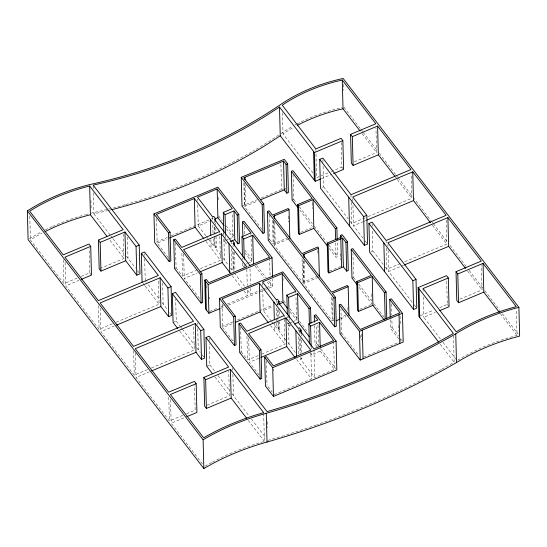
<?xml version="1.0" encoding="UTF-8"?>
<svg xmlns="http://www.w3.org/2000/svg" width="547" height="547" viewBox="0 0 547 547"><rect width="100%" height="100%" fill="white"/><g stroke="black" fill="none" stroke-linecap="round" stroke-linejoin="round"><path stroke-width="0.41" stroke-dasharray="2.73 2.05" d="M312.973 172.968L283.025 133.96L286.457 131.683A150.972 110.412 -1.5 0 1 293.828 127.273M77.223 278.047L63.951 283.613L30.413 239.928L33.907 237.774A180.736 132.183 -1.5 0 1 42.126 233.145M457.641 360.206L460.095 358.729A197.139 144.176 -1.5 0 1 513.312 336.412L517.031 335.414L516.341 309.199M205.043 466.181L207.573 464.738A229.172 167.601 -1.5 0 1 211.798 462.434M441.655 369.273L454.147 362.258L453.456 336.043M156.271 242.027L167.177 237.453M171.074 235.825L210.814 219.156M211.593 218.834L213.152 218.178M242.006 206.075L257.343 199.648M261.247 198.007L280.789 189.816M282.936 188.913L281.575 189.488L280.843 161.584M168.285 257.644L157.167 243.169L167.225 238.95M205.802 235.784L198.246 225.938L209.255 221.323M261.951 229.33L244.468 206.561L257.521 201.084M81.127 276.413L89.715 272.809L89.072 248.29M99.964 268.515L123.957 258.451L123.314 233.931M328.077 172.859L316.59 177.672L315.906 151.457M331.133 171.573L341.854 167.081L341.212 142.555M354.388 161.823L376.589 152.517L375.953 127.991M112.347 323.838L99.103 329.39L65.708 285.903L78.98 280.337M321.335 178.712L331.325 174.52M292.098 200.052L293.677 199.388L293.035 174.862M322.361 187.361L323.619 186.828L323.065 165.693M208.325 239.066L213.364 245.63L214.574 245.124L214.403 238.362M225.549 240.523L228.537 239.271M229.289 238.957L233.022 237.391L232.407 213.713M220.831 255.36L215.121 247.921L216.332 247.415L215.956 233.036M224.01 239.463L224.051 241.152L225.808 243.442L229.549 241.87M174.507 268.468L176.086 267.804L175.443 243.278M176.086 267.804L182.507 276.167L196.441 270.327M200.305 268.707L220.427 260.269L219.744 234.054M268.215 240.208L269.794 239.545L269.151 215.026M199.607 298.443L184.264 278.457L197.419 272.939M269.794 239.545L273.144 243.907L286.642 238.246M300.706 232.352L311.421 227.853M317.725 276.098L302.696 282.402L274.02 245.049L289.048 238.752M230.513 267.968L232.024 269.938L233.241 269.425L232.748 250.82M244.468 267.743L242.711 265.452L244.208 264.823M244.953 264.516L247.196 263.572M247.948 263.257L251.688 261.692L250.998 235.477M247.463 266.485L248.953 265.863M116.244 322.204L159.102 304.228L158.459 279.708M350.21 221.453L351.742 223.456L367.324 216.92M368.104 216.591L411.741 198.294L411.098 173.768M147.499 369.615L134.254 375.167L100.86 331.68L114.111 326.121M363.037 238.171L353.499 225.74L362.852 221.822M363.625 221.494L365.964 220.516M173.091 322.443L176.25 321.123L175.676 299.134M329.321 248.529L336.036 257.275L337.615 256.611L337.212 241.391M209.61 311.462L218.116 307.893M221.214 306.593L223.538 305.623M227.408 303.995L247.524 295.565L247.374 289.643M247.613 290.231L250.683 294.238L262.478 289.288M263.264 288.96L265.63 287.975M266.416 287.64L270.348 285.992L270.191 280.071M220.598 308.364L224.489 306.73M228.386 305.103L265.008 289.746M265.787 289.418L268.126 288.433M268.905 288.112L272.803 286.478L272.604 278.867M370.934 251.716L372.828 250.923L372.302 230.629M329.458 271.175L340.685 266.471M333.759 320.262L332.255 320.891L303.578 283.544L318.607 277.24M221.843 326.518L232.796 321.923M237.494 319.954L272.7 305.192M280.522 301.917L282.088 301.26M232.94 340.945L222.738 327.66L232.085 323.735M271.36 321.164L263.292 310.655L272.727 306.696M276.659 305.048L278.232 304.385M351.974 278.033L353.553 277.37L352.931 253.692M151.396 367.981L194.253 350.012L193.611 325.486M385.382 267.271L386.893 269.233L400.137 263.675M404.814 261.719L446.892 244.071L446.249 219.552M182.671 415.385L169.406 420.951L136.012 377.457L149.256 371.905M412.164 302.149L388.65 271.524L400.336 266.621M401.115 266.293L403.454 265.316M271.866 321.821L276.905 328.391L278.122 327.879L277.944 321.116M290.847 325.568L289.349 326.197L287.592 323.906L289.089 323.277M289.835 322.969L292.077 322.026M292.83 321.711L296.57 320.145L295.948 296.467M285.896 340.097L278.662 330.675L279.879 330.169L279.654 321.711M206.745 366.278L209.904 364.952L209.351 343.81M239.695 352.459L241.275 351.796L240.632 327.277M339.024 318.053L345.793 315.216M359.817 309.335L371.297 304.522M340.651 318.88L345.916 316.679M241.275 351.796L247.572 359.994L258.478 355.42M261.589 354.114L284.96 344.316L284.276 318.101M259.155 375.085L249.329 362.285L258.676 358.367M317.048 346.819L315.024 344.179L316.604 343.516L316.111 324.911M340.002 333.704L341.581 333.041L340.959 309.363M333.636 341.472L334.367 369.375L314.71 377.621L300.665 359.331L301.876 358.825L301.835 357.129M309.595 352.562L311.352 354.853L320.323 351.085L320.262 348.548M186.575 413.744L195.163 410.147L194.52 385.621M206.957 405.197L229.405 395.789L228.762 371.263M398.695 338.88L390.517 328.227L392.096 327.564L391.85 318.265M420.417 315.687L433.477 310.217M439.624 307.64L447.302 304.419L446.66 279.893M459.842 299.161L482.044 289.848L481.401 265.329M202.335 463.835L171.163 423.234L184.428 417.669M440.41 338.935L423.795 317.301L435.282 312.487M274.156 394.626L311.551 378.948L310.819 351.037M363.741 357.061L398.913 342.313M267.825 440.39L283.237 435.809M263.681 413.477L264.413 441.388L260.693 442.461A229.172 167.601 -1.5 0 0 212.51 462.058M93.373 192.77L93.927 213.911L107.643 210.67M343.899 107.219L360.541 128.887M361.061 129.564L362.62 131.595M363.14 132.271L377.177 150.562M379.256 153.269L395.378 174.261M395.898 174.937L397.457 176.968M397.977 177.645L412.534 196.605M413.053 197.282L430.735 220.311M431.255 220.988L432.814 223.019M433.333 223.696L447.371 241.979M449.976 245.364L466.092 266.362M469.21 270.423L482.734 288.03M484.813 290.737L499.89 310.375M502.488 313.766L518.091 334.08M362.135 133.68L376.589 152.517M395.303 176.886L396.842 178.89M397.354 179.56L411.741 198.294M432.506 225.337L446.892 244.071M467.658 271.114L482.044 289.848M500.416 313.78L517.031 335.414M341.854 167.081L343.612 169.372M447.302 304.419L448.622 306.135M323.619 186.828L348.159 218.793M365.047 240.783L367.557 244.051M372.828 250.923L383.379 264.652M414.209 304.816L416.766 308.146M443.008 342.319L456.506 359.899M440.287 344.213L454.147 362.258M284.98 188.059L285.958 189.33M293.677 199.388L295.742 202.082M299.359 206.793L312.282 223.62M314.354 226.314L326.244 241.801M328.829 245.165L337.615 256.611M353.553 277.37L356.152 280.755M358.75 284.139L371.748 301.069M373.827 303.776L384.226 317.315M392.096 327.564L398.66 336.111M400.678 338.743L402.189 340.713M299.729 209.986L312.446 226.554M359.188 287.421L372.063 304.2M341.581 333.041L358.894 355.584M218.609 215.887L222.178 220.544M226.267 225.863L233.925 235.839M244.81 250.02L252.071 259.469M256.734 265.548L266.068 277.698M268.659 281.076L272.803 286.478M283.647 300.604L285.698 303.27M289.801 308.611L297.486 318.627M299.537 321.294L306.717 330.641M316.604 343.516L318.675 346.217M320.747 348.918L335.79 368.507M226.472 228.858L233.022 237.391M244.728 252.625L251.688 261.692M254.977 265.979L264.201 277.985M267.271 281.992L270.348 285.992M290.013 311.605L296.57 320.145M320.323 351.085L334.367 369.375M214.574 245.124L216.332 247.415M233.241 269.425L234.116 270.574M278.122 327.879L279.879 330.169M301 357.676L301.876 358.825M206.308 236.441L207.819 238.41M222.909 258.061L228.496 265.343M234.294 272.891L244.536 286.231M287.968 342.791L295.442 352.528M205.925 241.377L220.427 260.269M232.284 275.709L241.432 287.619M243.969 290.929L247.524 295.565M270.485 325.465L284.96 344.316M296.631 359.509L311.551 378.948M268.037 386.654L272.119 391.967M93.927 213.911L110.446 235.415M110.959 236.092L112.511 238.109M113.024 238.779L124.381 253.569M126.446 256.256L135.478 268.023M137.475 270.621L139.97 273.869M145.242 280.734L146.261 282.067M148.312 284.734L159.56 299.387M162.117 302.717L167.744 310.046M169.789 312.706L171.833 315.373M176.25 321.123L179.84 325.793M180.353 326.463L181.884 328.467M182.397 329.13L194.705 345.157M196.756 347.824L200.243 352.371M202.192 354.907L204.633 358.087M209.904 364.952L214.506 370.948M218.089 375.618L229.856 390.941M231.907 393.608L248.837 415.658M251.401 419.002L265.774 437.716M110.022 240.304L123.957 258.451M143.116 283.408L144.661 285.418M145.181 286.095L159.102 304.228M179.799 331.188L194.253 350.012M214.985 377.006L229.405 395.789M248.311 420.411L264.413 441.388M89.715 272.809L91.034 274.526M423.043 288.549L423.132 291.934M423.269 297.007L423.795 317.301M400.076 316.18L400.274 323.79M400.678 339.01L400.739 341.547M398.476 325.397L398.626 331.318M391.474 303.893L391.761 314.881M390.298 319.776L390.517 328.227M387.939 244.461L387.987 246.15M388.096 250.382L388.65 271.524M386.141 240.482L386.203 243.018M386.339 248.092L386.893 269.233M372.124 223.86L372.186 226.396M371.803 294.054L371.953 299.968M361.56 334.039L361.711 339.96M360.329 335.407L360.398 337.943M352.788 198.684L352.856 201.221M352.965 205.446L353.499 225.74M350.989 194.705L351.078 198.082M351.188 202.315L351.742 223.456M343.304 84.388L343.454 90.303M347.871 307.503L347.96 310.887M340.35 253.787L340.507 259.709M335.66 242.895L336.036 257.275M332.514 298.361L333.13 322.039M331.632 297.212L332.255 320.891M322.915 159.772L322.976 162.309M315.838 148.921L315.886 150.616M317.828 250.41L317.937 254.635M317.951 325.123L318.504 346.265M312.31 202.691L312.467 208.612M314.532 325.574L315.024 344.179M313.978 349.718L314.71 377.621M311.154 347.242L311.195 348.931M311.311 353.157L311.352 354.853M304.248 261.035L304.823 283.018M303.394 260.734L303.947 281.876M302.976 260.714L303.578 283.544M302.081 258.724L302.696 282.402M301.24 334.299L301.281 335.995M301.39 340.22L301.725 352.904M299.913 330.579L300.002 333.964M300.112 338.19L300.508 353.41M300.624 357.642L300.665 359.331M299.414 329.472L299.544 334.545M299.653 338.778L300.029 353.15M298.156 328.289L298.265 332.521M298.375 336.747L298.84 354.504M295.818 291.394L295.859 293.083M288.385 216.147L288.536 222.061M289.151 318.586L289.199 320.275M289.308 324.508L289.349 326.197M288.447 322.997L289.001 344.138M282.471 112.819L283.025 133.96M287.394 316.296L287.442 317.985M287.551 322.217L287.592 323.906M284.208 315.564L284.255 317.26M283.072 278.614L283.12 280.31M279.387 311.564L279.524 316.638M277.931 302.771L277.999 305.308M278.108 309.534L278.286 316.303M278.444 322.224L278.662 330.675M277.479 303.359L277.52 305.048M277.657 310.122L277.835 316.884M277.855 317.732L277.917 320.268M274.697 222.54L275.271 244.53M276.153 299.64L276.262 303.865M276.372 308.091L276.618 317.397M276.638 318.238L276.905 328.391M273.815 221.398L274.389 243.381M273.377 220.53L274.02 245.049M272.522 220.229L273.144 243.907M274.403 322.402L274.628 330.86M273.493 369.259L273.541 370.948M269.616 258.088L270.081 275.845M266.375 360.801L267.011 385.32M267.339 421.785L267.49 427.706M262.56 282.744L262.649 286.129M262.738 289.513L263.292 310.655M250.929 232.94L250.977 234.629M250.02 268.871L250.417 284.091M250.533 288.317L250.683 294.238M245.159 184.893L245.712 206.034M246.841 269.35L247.258 285.411M248.707 338.607L249.329 362.285M244.263 182.903L244.837 204.893M243.846 182.883L244.468 206.561M244.194 226.342L244.413 234.8M246.95 336.323L247.572 359.994M244.4 265.206L244.447 266.895M242.512 257.842L242.553 259.531M242.642 262.916L242.711 265.452M234.485 252.263L234.971 270.868M233.077 245.165L233.118 246.854M233.248 251.928L233.76 271.38M231.272 241.186L231.36 244.564M231.47 248.796L232.024 269.938M232.707 367.7L232.776 370.237M232.885 374.469L233.439 395.611M225.59 234.984L225.679 238.369M225.767 241.747L225.808 243.442M223.853 233.542L223.894 235.231M223.709 231.34L223.826 235.566M223.914 238.95L224.468 260.092M222.116 303.982L222.738 327.66M219.675 231.518L219.716 233.207M218.116 197.289L218.185 199.826M215.696 222.889L215.737 224.585M215.826 227.962L215.935 232.195M214.39 220.017L214.458 222.554M214.568 226.779L214.793 235.237M214.814 236.085L215.121 247.921M214.109 227.367L214.246 232.441M212.612 216.879L212.721 221.111M212.831 225.337L213.029 232.947M213.186 238.868L213.364 245.63M210.862 239.648L211.087 248.099M209.227 297.089L209.275 298.778M209.193 337.896L209.262 340.432M206.492 285.356L206.581 288.741M197.535 198.882L197.583 200.571M197.693 204.804L198.246 225.938M197.583 322.771L197.624 324.46M197.74 328.685L198.294 349.827M183.621 253.938L184.264 278.457M181.912 253.336L182.507 276.167M170.541 399.556L171.163 423.234M168.784 397.272L169.406 420.951M162.589 282.908L163.143 304.05M156.524 218.643L157.167 243.169M144.531 253.678L144.579 255.367M144.668 258.752L145.222 279.893M135.369 352.938L136.012 377.457M133.612 350.648L134.254 375.167M127.437 237.131L127.991 258.273M100.238 308.002L100.86 331.68M98.481 305.711L99.103 329.39M93.195 186.001L93.263 188.537M90.932 200.469L91.151 208.927M65.093 262.225L65.708 285.903M63.336 259.934L63.951 283.613M29.791 216.25L30.413 239.928M29.422 238.807A182.541 133.502 -1.5 0 1 41.784 231.709M45.36 229.877A182.541 133.502 -1.5 0 1 51.938 226.732M52.676 226.396A182.541 133.502 -1.5 0 1 84.703 214.868M85.517 214.643A182.541 133.502 -1.5 0 1 89.612 213.562M280.741 133.7A152.777 111.738 -1.5 0 1 292.741 126.227M294.84 125.072A152.777 111.738 -1.5 0 1 296.248 124.313M296.959 123.937A152.777 111.738 -1.5 0 1 331.503 110.289M332.316 110.063A152.777 111.738 -1.5 0 1 342.231 107.581M278.71 135.068A475.473 347.742 -1.5 0 1 252.851 151.211M251.408 152.045A475.473 347.742 -1.5 0 1 125.906 204.441M125.092 204.674A475.473 347.742 -1.5 0 1 113.632 207.778M110.344 208.626A475.473 347.742 -1.5 0 1 108.696 209.043M107.041 209.453A475.473 347.742 -1.5 0 1 91.26 213.152M110.911 209.87A477.285 349.061 -1.5 0 1 109.256 210.287M440.923 369.683A730.553 534.296 -1.5 0 1 381.273 399.173M380.493 399.522A730.553 534.296 -1.5 0 1 317.219 424.609M316.433 424.882A730.553 534.296 -1.5 0 1 284.03 435.562"/><path stroke-width="0.82" d="M320.569 179.033L315.188 181.289L314.436 152.538L279.496 107.027L267.428 114.897A477.285 349.061 -1.5 0 1 108.504 181.542L93.175 185.16L139.218 245.118L139.97 273.869L136.812 275.196L125.714 260.741L124.962 231.99L100.19 242.376L100.942 271.127L125.714 260.741M279.496 107.027L280.249 135.779L268.187 143.649A477.285 349.061 -1.5 0 1 111.738 209.658M219.819 308.693L208.906 313.267L205.515 308.85L204.763 280.098L206.342 279.435L208.851 282.71L246.772 266.813L221.432 233.808L183.512 249.705L201.925 273.685L202.677 302.436L201.098 303.1L174.507 268.468L173.755 239.716L175.334 239.053L181.754 247.422L219.675 231.518L194.335 198.513L156.415 214.417L170.062 232.188L170.814 260.94L169.235 261.596L154.712 242.683L153.96 213.932L217.856 187.142L238.786 214.403L239.538 243.155L237.959 243.818L234.786 239.675L234.027 210.923L225.056 214.691L225.562 234.137M241.254 177.324L284.228 159.307L287.654 163.772L288.406 192.517L286.826 193.18L284.276 189.864L283.524 161.112L243.716 177.809L263.77 203.928L264.522 232.68L262.943 233.343L242.006 206.075L241.254 177.324L262.191 204.592L262.943 233.343M223.805 231.853L223.299 212.4L232.27 208.639L217.152 188.947L197.494 197.193L212.612 216.879L213.822 216.373L215.58 218.663L215.648 221.2M100.942 271.127L99.185 268.837L98.433 240.085L123.205 229.699L89.66 186.021L85.366 187.129A180.736 132.183 -1.5 0 0 33.155 209.022L29.661 211.176L63.199 254.861L88.963 244.058L90.72 246.348L91.472 275.1L81.325 279.353M353.088 165.399L352.336 136.647L377.594 126.049L378.353 154.801L353.088 165.399L351.331 163.109L350.572 134.357L375.837 123.766L342.272 80.047L337.868 81.059A150.972 110.412 -1.5 0 0 285.705 102.932L282.273 105.209L315.838 148.921L341.102 138.329L342.86 140.62L343.612 169.372L333.629 173.556M90.72 246.348L64.956 257.152L98.351 300.638L158.35 275.476L141.331 253.309L144.49 251.989L171.081 286.621L171.833 315.373L168.674 316.692L160.859 306.518L160.107 277.767L100.108 302.929L133.502 346.415L193.501 321.26L172.339 293.698L175.498 292.372L203.881 329.335L204.633 358.087L201.474 359.413L196.011 352.295L195.258 323.544L135.259 348.706L168.647 392.199L194.411 381.396L196.168 383.686L196.92 412.431L186.773 416.691M286.826 193.18L286.074 164.428L287.654 163.772M314.436 152.538L342.86 140.62M297.691 207.334L292.098 200.052L291.346 171.3L292.925 170.637L336.863 227.86L337.171 239.695M458.536 302.73L457.784 273.985L483.049 263.387L483.801 292.139L458.536 302.73L456.779 300.447L456.027 271.695L481.292 261.097L447.897 217.61L387.898 242.772L416.014 279.394L416.766 308.146L413.607 309.465L369.676 252.242L368.917 223.491L372.076 222.171L386.141 240.482L446.14 215.32L412.746 171.833L352.747 196.988L366.805 215.306L367.557 244.051L364.398 245.377L320.46 188.154L319.708 159.403L322.867 158.076L350.989 194.705L410.988 169.543L377.594 126.049M136.812 275.196L136.059 246.444L139.218 245.118M169.235 261.596L168.483 232.851L170.062 232.188M169.549 237.972L195.088 227.265L194.335 198.513M217.152 188.947L217.904 217.699L214.369 219.169L231.272 241.186M260.666 199.764L284.276 189.864M237.959 243.818L237.207 215.067L238.786 214.403M262.191 204.592L263.77 203.928M242.854 236.311L242.478 221.932L244.058 221.268L272.05 257.726L272.536 276.331M289.062 209.679L273.268 216.304L301.944 253.651L317.739 247.025L318.614 248.174L302.826 254.793L331.503 292.139L347.29 285.52L348.172 286.662L332.378 293.288L335.557 297.424L336.309 326.176L334.73 326.839L268.215 240.208L267.462 211.457L269.042 210.793L272.392 215.156L288.18 208.537L289.062 209.679L289.814 238.43M299.291 234.458L298.539 205.706L313.082 199.607L313.834 228.359L299.291 234.458L298.409 233.309L297.657 204.564L312.2 198.465L291.346 171.3M230.294 241.555L234.786 239.675M242.465 256.153L241.959 236.701L250.929 232.94L242.478 221.932M232.482 240.673L234.239 242.964L233.029 243.47L249.931 265.486M244.249 259.285L243.716 238.991L252.687 235.231L269.596 257.24L249.705 265.548M199.744 271.968L222.185 262.56L221.432 233.808M168.674 316.692L167.922 287.948L171.081 286.621M201.098 303.1L200.346 274.348L201.925 273.685M335.571 239.518L335.284 228.523L336.863 227.86M364.398 245.377L363.646 216.626L366.805 215.306M208.906 313.267L208.154 284.515L272.05 257.726M116.443 325.144L160.859 306.518M366.743 220.188L413.498 200.585L412.746 171.833M340.624 237.924L340.555 235.388L342.135 234.725L347.53 241.753L348.282 270.505L346.702 271.162L343.386 266.847L342.634 238.102L328.091 244.201L328.843 272.946L343.386 266.847M328.843 272.946L327.968 271.804L327.215 243.053L341.759 236.954L340.555 235.388M346.702 271.162L345.95 242.41L347.53 241.753M314.443 322.19L314.265 315.428L315.845 314.764L336.077 341.109L336.829 369.861L273.459 396.431L265.439 385.984L264.68 357.232L266.259 356.569L273.404 365.875L310.799 350.196L285.965 317.855L248.57 333.533L260.987 349.704L261.74 378.456L260.16 379.119L239.695 352.459L238.943 323.708L240.523 323.051L246.813 331.243L284.208 315.564L259.381 283.223L221.986 298.908L235.251 316.18L236.003 344.931L234.424 345.595L220.277 327.174L219.525 298.423L282.895 271.852L310.573 307.899L310.976 323.12M287.353 314.607L286.84 295.154L295.818 291.394L282.197 273.657L262.533 281.903L276.153 299.64L277.363 299.127L279.127 301.418L279.189 303.954M357.123 284.741L351.974 278.033L351.222 249.282L352.801 248.618L386.073 291.948L386.777 319.01M201.474 359.413L200.722 330.661L203.881 329.335M234.424 345.595L233.672 316.843L235.251 316.18M279.127 301.418L277.91 301.923L298.156 328.289L299.366 327.783L301.123 330.073L301.212 333.458M289.131 317.739L288.597 297.445L297.575 293.684L308.993 308.563L309.397 323.783M235.203 322.429L260.133 311.975L259.381 283.223M279.018 304.057L282.949 302.409L282.197 273.657M212.414 373.656L206.745 366.278L205.993 337.526L209.152 336.2L267.073 411.638L282.478 407.057A730.553 534.296 -1.5 0 0 440.164 340.931L453.395 333.506L418.127 287.585L446.55 275.667L448.308 277.958L449.06 306.703L439.877 310.559M358.401 311.441L357.649 282.69L372.192 276.591L372.945 305.342L358.401 311.441L357.519 310.299L356.767 281.548L371.31 275.449L351.222 249.282M151.594 370.921L196.011 352.295M404.233 264.987L448.649 246.362L447.897 217.61M308.993 308.563L310.573 307.899M334.73 326.839L333.978 298.088L335.557 297.424M339.249 304.952L340.829 304.289L360.179 329.492L399.987 312.795L389.765 299.476L391.344 298.819L402.448 313.281L403.201 342.025L360.227 360.049L340.002 333.704L339.249 304.952L359.475 331.297L360.227 360.049M294.587 324.002L298.327 322.436L297.575 293.684M309.376 344.104L308.843 323.81L317.814 320.05L314.265 315.428M385.177 318.826L384.493 292.611L386.073 291.948M413.607 309.465L412.855 280.72L416.014 279.394M301.123 330.073L299.913 330.579L313.957 348.87L333.615 340.624L319.571 322.333L310.6 326.101L311.134 346.395M260.16 379.119L259.408 350.367L260.987 349.704M336.138 320.774L339.899 319.195M206.397 408.459L205.645 379.714L230.41 369.328L231.162 398.079L206.397 408.459L204.64 406.175L203.887 377.423L228.653 367.037L205.993 337.526M196.168 383.686L170.411 394.483L203.662 437.791L206.821 435.986A229.172 167.601 -1.5 0 1 259.941 413.71L263.661 412.636L230.41 369.328M448.308 277.958L423.043 288.549L456.273 331.824L459.343 329.978A197.139 144.176 -1.5 0 1 512.553 307.667L516.272 306.662L483.049 263.387M261.015 357.382L286.717 346.607L285.965 317.855M273.459 396.431L272.707 367.68L336.077 341.109M359.475 331.297L402.448 313.281M106.925 236.277L90.412 214.773L86.125 215.88A180.736 132.183 -1.5 0 0 44.943 231.682M360.07 130.993L343.024 108.798L338.62 109.81A150.972 110.412 -1.5 0 0 297.294 125.379M518.898 307.359L343.147 78.467A152.777 111.738 -1.5 0 0 279.989 104.949A475.473 347.742 -1.5 0 1 90.508 184.407A182.541 133.502 -1.5 0 0 27.35 210.889L28.102 239.641L203.853 468.533A227.361 166.281 -1.5 0 1 267.011 442.051A732.365 535.616 -1.5 0 0 456.492 362.593A195.327 142.856 -1.5 0 1 519.65 336.111L518.898 307.359A195.327 142.856 -1.5 0 0 455.74 333.848A732.365 535.616 -1.5 0 1 266.259 413.3A227.361 166.281 -1.5 0 0 203.101 439.781L203.853 468.533M378.353 154.801L394.79 176.216M413.498 200.585L430.455 222.663M448.649 246.362L465.6 268.44M483.801 292.139L499.377 312.426M350.572 134.357L352.336 136.647M456.027 271.695L457.784 273.985M319.708 159.403L363.646 216.626M368.917 223.491L412.855 280.72M280.249 135.779L315.188 181.289M438.749 342.21L418.886 316.337L418.127 287.585M283.524 161.112L286.074 164.428M313.082 199.607L335.284 228.523M342.634 238.102L345.95 242.41M372.192 276.591L384.493 292.611M297.657 204.564L298.539 205.706M327.215 243.053L328.091 244.201M356.767 281.548L357.649 282.69M313.834 228.359L327.256 245.842M372.945 305.342L384.22 320.029M267.462 211.457L333.978 298.088M234.027 210.923L237.207 215.067M223.299 212.4L225.056 214.691M241.959 236.701L243.716 238.991M286.84 295.154L288.597 297.445M308.843 323.81L310.6 326.101M217.904 217.699L223.955 225.576M282.949 302.409L287.49 308.323M298.327 322.436L309.233 336.637M195.088 227.265L203.86 238.69M222.185 262.56L230.759 273.726M260.133 311.975L268.413 322.764M286.717 346.607L295.141 357.574M219.525 298.423L233.672 316.843M238.943 323.708L259.408 350.367M264.68 357.232L272.707 367.68M153.96 213.932L168.483 232.851M173.755 239.716L200.346 274.348M204.763 280.098L208.154 284.515M124.962 231.99L136.059 246.444M160.107 277.767L167.922 287.948M195.258 323.544L200.722 330.661M177.734 328.494L173.091 322.443L172.339 293.698M231.162 398.079L246.752 418.38M98.433 240.085L100.19 242.376M203.887 377.423L205.645 379.714M27.35 210.889L203.101 439.781M455.74 333.848L456.492 362.593M419.009 288.727L419.761 317.479M399.043 314.703L399.795 343.454M389.765 299.476L390.23 317.239M383.857 242.95L384.609 271.702M362.305 330.108L363.058 358.859M348.706 197.173L349.465 225.925M348.172 286.662L348.924 315.414M342.272 80.047L343.024 108.798M340.808 238.868L341.56 267.613M318.614 248.174L319.373 276.919M319.571 322.333L320.214 346.86M313.561 151.389L314.313 180.141M304.07 254.273L304.159 257.651M295.879 330.764L296.542 356.131M274.519 215.778L274.58 218.315M273.876 302.108L274.341 319.865M266.259 413.3L267.011 442.051M252.687 235.231L253.446 263.982M244.96 177.283L245.029 179.819M234.239 242.964L234.307 245.5M228.995 243.654L229.747 272.406M210.335 219.347L210.752 235.415M205.617 281.213L206.369 309.964M141.331 253.309L142.083 282.061M89.66 186.021L90.412 214.773"/></g></svg>
